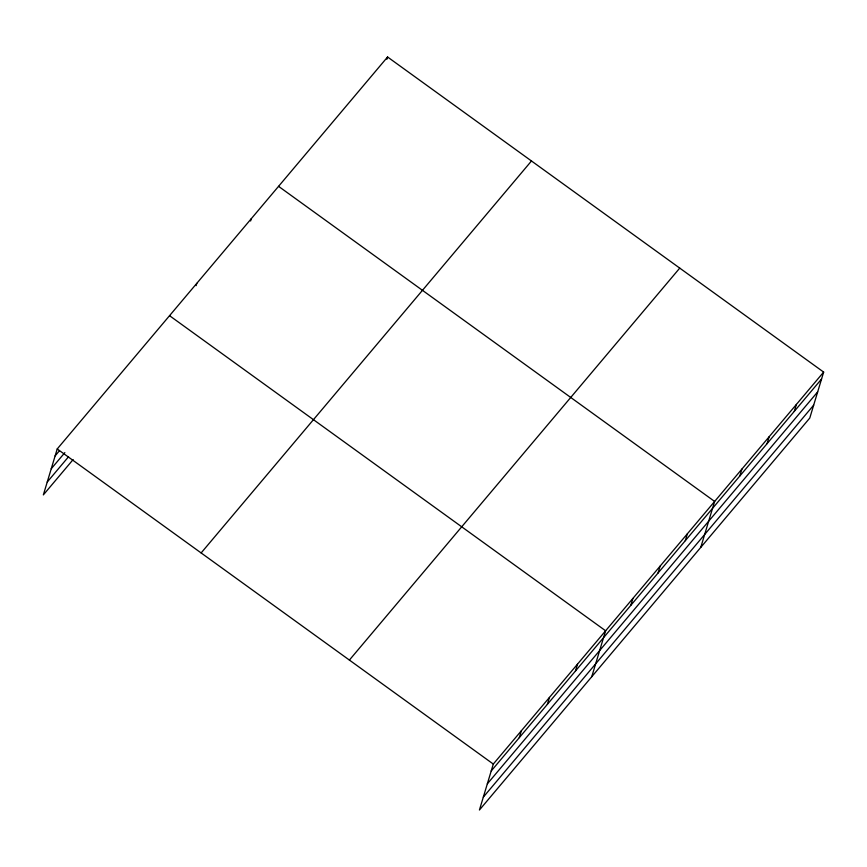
<?xml version="1.0" encoding="UTF-8"?>
<svg xmlns="http://www.w3.org/2000/svg" width="867" height="867" viewBox="0 0 867 867"><rect width="100%" height="100%" fill="white"/><g stroke="black" fill="none" stroke-linecap="round" stroke-linejoin="round"><path stroke-width="1.3" d="M823.65 372.095L493.301 764.055L479.429 810.006L809.778 418.046L823.65 372.095L387.571 56.994L57.222 448.954L43.35 494.905L73.131 459.575M196.105 285.655L196.798 283.357M250.606 220.987L251.3 218.679M386.877 59.292L387.571 56.994M519.29 737.654L521.381 730.74M547.37 704.34L549.461 697.426M575.45 671.025L577.541 664.111M591.749 676.737L605.621 630.786L169.542 315.686M630.786 605.372L632.877 598.458M658.042 573.033L660.123 566.118M685.288 540.694L687.379 533.779M700.764 547.391L714.636 501.44L278.556 186.34M739.8 476.016L741.892 469.101M767.057 443.687L769.137 436.762M794.313 411.348L796.394 404.434M55.13 455.879L59.389 450.829M51.251 468.754L64.862 452.607M47.241 482.03L68.515 456.79M201.133 552.94L531.482 160.969M349.39 660.08L679.75 268.109M491.21 770.98L821.558 379.009M487.319 783.855L817.668 391.884M483.32 797.131L813.669 405.16M57.222 448.954L493.301 764.055"/></g></svg>
